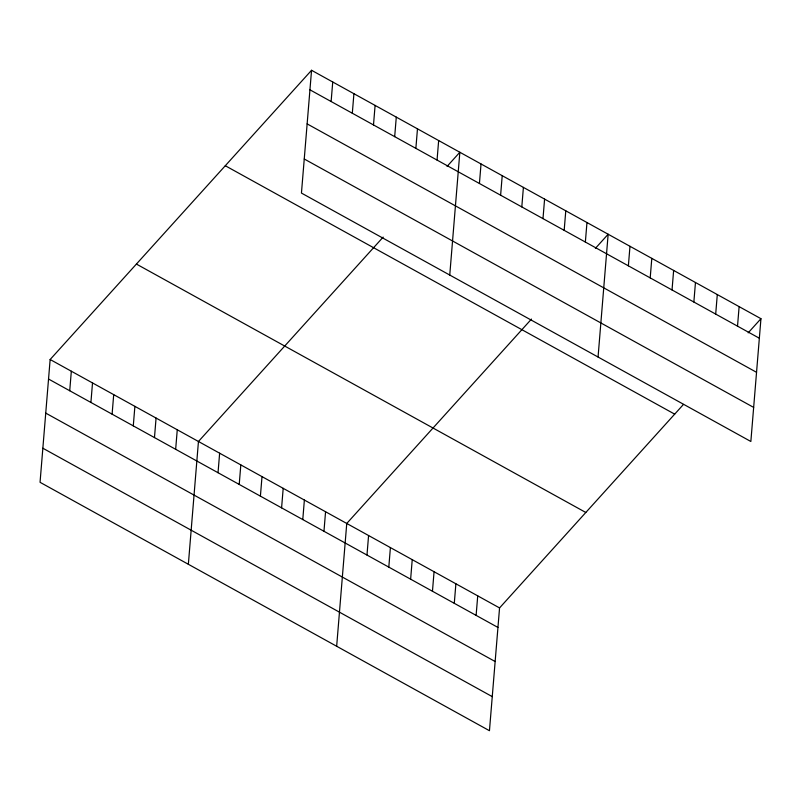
<?xml version="1.0" encoding="UTF-8"?>
<svg xmlns="http://www.w3.org/2000/svg" width="801" height="801" viewBox="0 0 801 801"><rect width="100%" height="100%" fill="white"/><g stroke="black" fill="none" stroke-linecap="round" stroke-linejoin="round"><path stroke-width="1.2" d="M311.549 70.288L301.446 193.071L750.857 441.491L760.95 318.698L311.549 70.288L50.143 359.509L40.05 482.302L489.451 730.712L499.554 607.929L683.473 404.425M69.727 390.738L71.329 371.223M90.913 402.452L92.516 382.928M112.1 414.167L113.702 394.643M133.286 425.872L134.888 406.357M154.473 437.586L156.075 418.062M175.659 449.301L177.261 429.777M188.355 564.274L198.448 441.491L383.168 237.106M218.032 472.72L219.634 453.196M239.219 484.435L240.821 464.91M260.405 496.139L262.007 476.625M281.592 507.854L283.194 488.33M331.123 101.517L332.735 82.002M302.778 519.559L304.38 500.044M352.31 113.231L353.922 93.707M323.964 531.273L325.566 511.749M373.496 124.946L375.098 105.422M336.66 646.247L346.753 523.464L531.474 319.078M394.683 136.651L396.285 117.136M366.978 555.053L368.58 535.529M415.869 148.365L417.471 128.841M388.805 567.118L390.407 547.594M437.056 160.07L438.658 140.555M410.633 579.183L412.235 559.659M449.751 275.053L459.844 152.26L447.068 166.408M432.46 591.248L434.062 571.724M479.429 183.499L481.031 163.975M454.287 603.313L455.889 583.789M500.615 195.204L502.217 175.689M476.114 615.378L477.726 595.864M521.801 206.918L523.403 187.394M542.988 218.633L544.59 199.109M564.174 230.338L565.776 210.823M585.361 242.052L586.963 222.528M598.057 357.026L608.149 234.242L595.373 248.38M628.374 265.832L629.976 246.308M650.202 277.897L651.804 258.373M672.029 289.962L673.641 270.438M693.856 302.027L695.468 282.503M715.693 314.092L717.295 294.568M737.521 326.157L739.123 306.633M748.174 332.846L760.95 318.698M309.937 89.812L759.348 338.222M307.133 123.885L756.544 372.305M304.25 158.999L753.661 407.409M225.281 165.727L674.692 414.147M136.41 264.07L585.811 512.48M50.143 359.509L499.554 607.929M48.541 379.033L497.942 627.443M45.737 413.106L495.148 661.526M42.853 448.22L492.255 696.63"/></g></svg>
